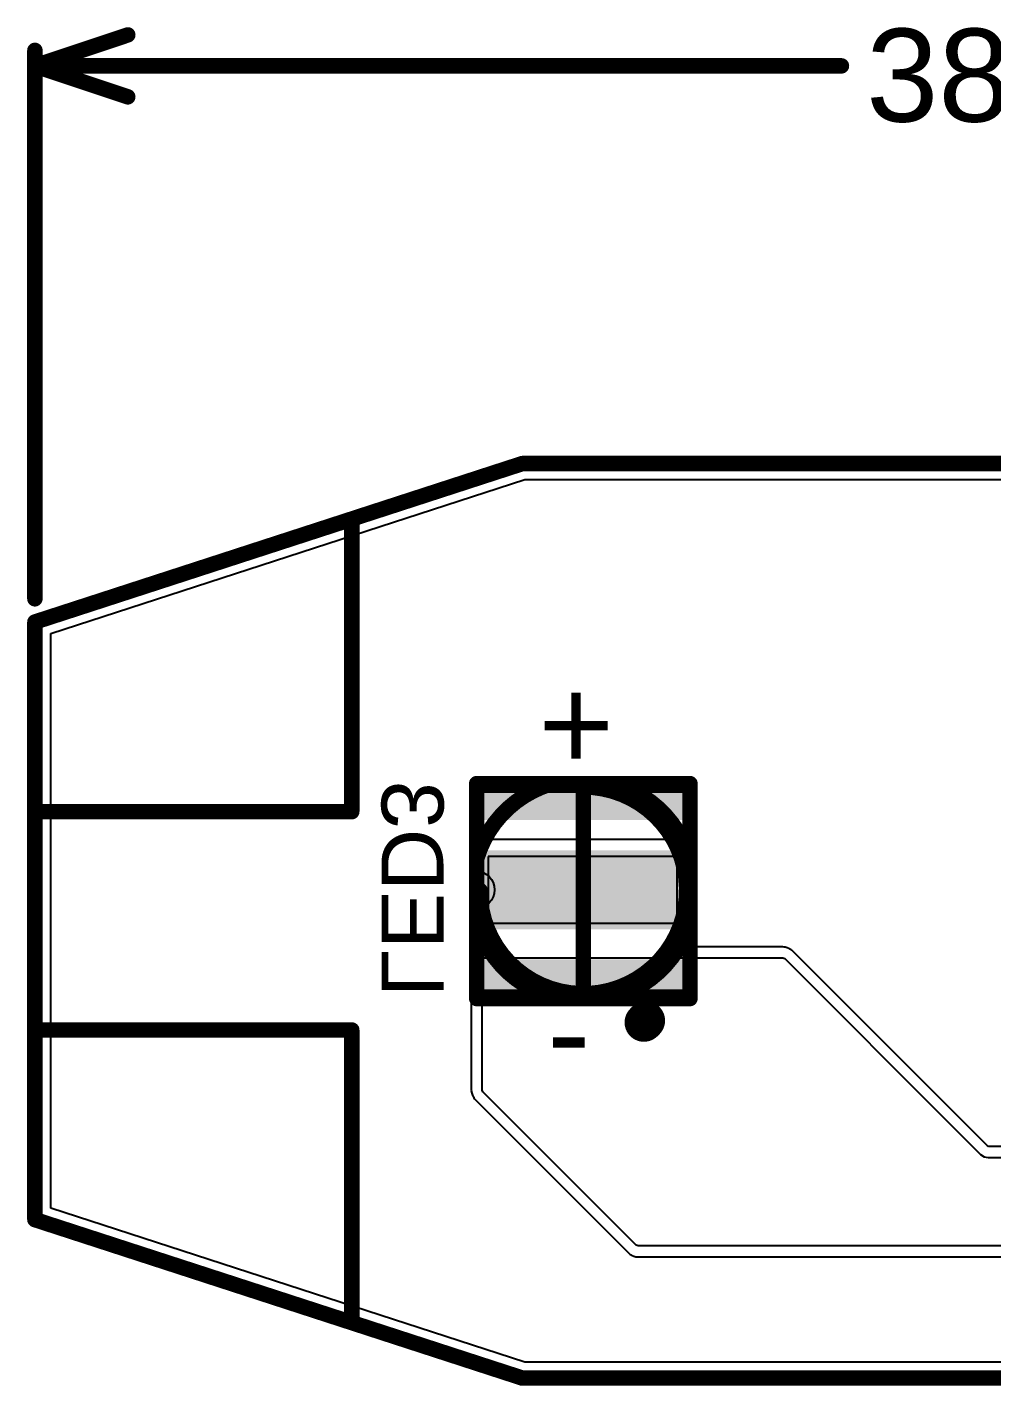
# Model space of a CAD drawing. Header units: inches. Extents: x -0.01 to 1.79, y -0.11 to 0.77.
# Drawn here: x -0.005 to 0.618, y -0.107 to 0.77 of the extents above; entities that cross this region are included whole.
import ezdxf

# ---------------------------------------------------------------- set-up
doc = ezdxf.new("R2010")
doc.units = ezdxf.units.IN
doc.header["$MEASUREMENT"] = 0
for name, color, linetype in [('Board Shape', 216, 'Continuous'), ('Bottom Overlay', 54, 'Continuous'), ('Bottom Paste', 16, 'Continuous'), ('Copper Layer', 5, 'Continuous'), ('Dimensions', 6, 'Continuous'), ('Fabrication info', 56, 'Continuous'), ('Top Paste', 8, 'Continuous')]:
    doc.layers.add(name, color=color, linetype=linetype)
doc.styles.add('Arial', font='', dxfattribs={"height": 0.2})
doc.styles.get('Arial').set_extended_font_data('Arial')

# ---------------------------------------------------------------- blocks, each defined once
blk = doc.blocks.new('LED_SPHWH2L3D30CD4QTP3_B_2')
at = {"layer": 'Bottom Paste'}
for points in [[(-0.065, 0.065), (-0.045, 0.065), (-0.045, -0.065), (-0.065, -0.065)], [(-0.0255, 0.065), (0.0255, 0.065), (0.0255, -0.065), (-0.0255, -0.065)], [(0.045, 0.065), (0.065, 0.065), (0.065, -0.065), (0.045, -0.065)]]:
    blk.add_hatch(color=16, dxfattribs=at).paths.add_polyline_path(points)
at = {"layer": 'Copper Layer'}
for points in [[(-0.065, 0.065), (-0.045, 0.065), (-0.045, -0.065), (-0.065, -0.065)], [(-0.0255, 0.065), (0.0255, 0.065), (0.0255, -0.065), (-0.0255, -0.065)], [(0.045, 0.065), (0.065, 0.065), (0.065, -0.065), (0.045, -0.065)]]:
    blk.add_hatch(color=5, dxfattribs=at).paths.add_polyline_path(points)
at = {"layer": 'Fabrication info'}
for points, format in [([(-0.069, 0.069, 0.001, 0.001, 0), (-0.069, -0.069, 0.001, 0.001, 0)], "xyseb"), ([(-0.069, 0.069, 0.001, 0.001, 0), (0.069, 0.069, 0.001, 0.001, 0)], "xyseb"), ([(0.012, 0.069, -1), (-0.012, 0.069)], "xyb"), ([(0.069, 0.069, 0.001, 0.001, 0), (0.069, -0.069, 0.001, 0.001, 0)], "xyseb"), ([(-0.069, -0.069, 0.001, 0.001, 0), (0.069, -0.069, 0.001, 0.001, 0)], "xyseb")]:
    blk.add_lwpolyline(points, format=format, dxfattribs=at)
for points, format in [([(-0.06925, 0.069, 0.0005, 0.0005, 1), (-0.06875, 0.069, 0.0005, 0.0005, 1)], "xyseb"), ([(-0.06925, 0.069, 0.0005, 0.0005, 1), (-0.06875, 0.069, 0.0005, 0.0005, 1)], "xyseb"), ([(-0.012, 0.069, 1), (-0.012, 0.069, 1)], "xyb"), ([(0.012, 0.069, 1), (0.012, 0.069, 1)], "xyb"), ([(0.06875, 0.069, 0.0005, 0.0005, 1), (0.06925, 0.069, 0.0005, 0.0005, 1)], "xyseb"), ([(0.06875, 0.069, 0.0005, 0.0005, 1), (0.06925, 0.069, 0.0005, 0.0005, 1)], "xyseb"), ([(-0.042, 0, 1), (-0.048, 0, 1)], "xyb"), ([(-0.048, 0, 1), (-0.048, 0, 1)], "xyb"), ([(-0.042, 0, 1), (-0.042, 0, 1)], "xyb"), ([(-0.06925, -0.069, 0.0005, 0.0005, 1), (-0.06875, -0.069, 0.0005, 0.0005, 1)], "xyseb"), ([(-0.06925, -0.069, 0.0005, 0.0005, 1), (-0.06875, -0.069, 0.0005, 0.0005, 1)], "xyseb"), ([(0.06875, -0.069, 0.0005, 0.0005, 1), (0.06925, -0.069, 0.0005, 0.0005, 1)], "xyseb"), ([(0.06875, -0.069, 0.0005, 0.0005, 1), (0.06925, -0.069, 0.0005, 0.0005, 1)], "xyseb")]:
    blk.add_lwpolyline(points, format=format, close=True, dxfattribs=at)
at = {"layer": 'Top Paste'}
for p, q in [((0.021563, 0.061063), (-0.021563, 0.061063)), ((-0.021563, 0.061063), (-0.021563, 0.003937)), ((0.021563, 0.003937), (0.021563, 0.061063)), ((-0.021563, 0.003937), (0.021563, 0.003937)), ((0.021563, -0.003937), (-0.021563, -0.003937)), ((-0.021563, -0.003937), (-0.021563, -0.061063)), ((0.021563, -0.061063), (0.021563, -0.003937)), ((-0.021563, -0.061063), (0.021563, -0.061063))]:
    blk.add_line(p, q, dxfattribs=at)

msp = doc.modelspace()

# ---------------------------------------------------------------- linework, layer by layer
at = {"layer": 'Board Shape'}
for points in [[(0, 0.38588, 0.01, 0.01, 0), (0.31496, 0.48821, 0.01, 0.01, 0)], [(0.31496, 0.48821, 0.01, 0.01, 0), (0.66929, 0.48821, 0.01, 0.01, 0)], [(0, 0, 0.01, 0.01, 0), (0, 0.38588, 0.01, 0.01, 0)], [(0, 0, 0.01, 0.01, 0), (0.31496, -0.10234, 0.01, 0.01, 0)], [(0.31496, -0.10234, 0.01, 0.01, 0), (1.1811, -0.10234, 0.01, 0.01, 0)]]:
    msp.add_lwpolyline(points, format="xyseb", dxfattribs=at)
for points in [[(0.31246, 0.48821, 0.005, 0.005, 1), (0.31746, 0.48821, 0.005, 0.005, 1)], [(0.31246, 0.48821, 0.005, 0.005, 1), (0.31746, 0.48821, 0.005, 0.005, 1)], [(-0.0025, 0.38588, 0.005, 0.005, 1), (0.0025, 0.38588, 0.005, 0.005, 1)], [(-0.0025, 0.38588, 0.005, 0.005, 1), (0.0025, 0.38588, 0.005, 0.005, 1)], [(-0.0025, 0, 0.005, 0.005, 1), (0.0025, 0, 0.005, 0.005, 1)], [(-0.0025, 0, 0.005, 0.005, 1), (0.0025, 0, 0.005, 0.005, 1)], [(0.31246, -0.10234, 0.005, 0.005, 1), (0.31746, -0.10234, 0.005, 0.005, 1)], [(0.31246, -0.10234, 0.005, 0.005, 1), (0.31746, -0.10234, 0.005, 0.005, 1)]]:
    msp.add_lwpolyline(points, format="xyseb", close=True, dxfattribs=at)
at = {"layer": 'Bottom Overlay'}
for points in [[(0.28543, 0.28052, 0.01, 0.01, 0), (0.42323, 0.28052, 0.01, 0.01, 0)], [(0.28543, 0.14273, 0.01, 0.01, 0), (0.28543, 0.28052, 0.01, 0.01, 0)], [(0.42323, 0.14273, 0.01, 0.01, 0), (0.42323, 0.28052, 0.01, 0.01, 0)], [(0.28543, 0.14273, 0.01, 0.01, 0), (0.42323, 0.14273, 0.01, 0.01, 0)]]:
    msp.add_lwpolyline(points, format="xyseb", dxfattribs=at)
for points in [[(0.28293, 0.28052, 0.005, 0.005, 1), (0.28793, 0.28052, 0.005, 0.005, 1)], [(0.28293, 0.28052, 0.005, 0.005, 1), (0.28793, 0.28052, 0.005, 0.005, 1)], [(0.42073, 0.28052, 0.005, 0.005, 1), (0.42573, 0.28052, 0.005, 0.005, 1)], [(0.42073, 0.28052, 0.005, 0.005, 1), (0.42573, 0.28052, 0.005, 0.005, 1)], [(0.28293, 0.14273, 0.005, 0.005, 1), (0.28793, 0.14273, 0.005, 0.005, 1)], [(0.28293, 0.14273, 0.005, 0.005, 1), (0.28793, 0.14273, 0.005, 0.005, 1)], [(0.42073, 0.14273, 0.005, 0.005, 1), (0.42573, 0.14273, 0.005, 0.005, 1)], [(0.42073, 0.14273, 0.005, 0.005, 1), (0.42573, 0.14273, 0.005, 0.005, 1)]]:
    msp.add_lwpolyline(points, format="xyseb", close=True, dxfattribs=at)
at = {"layer": 'Copper Layer'}
for p, q in [((0.0102, 0.37847), (0.31658, 0.47802)), ((0.31658, 0.47802), (0.6591, 0.47802)), ((0.0102, 0.00741), (0.0102, 0.37847)), ((0.426, 0.2455), (0.282, 0.2455)), ((0.282, 0.2455), (0.282, 0.1805)), ((0.426, 0.18114), (0.426, 0.2455)), ((0.282, 0.1805), (0.282, 0.1805)), ((0.282, 0.1805), (0.28234, 0.1755)), ((0.28234, 0.1755), (0.282, 0.175)), ((0.426, 0.1805), (0.426, 0.18114)), ((0.42754, 0.17614), (0.426, 0.1805)), ((0.4833, 0.17614), (0.42754, 0.17614)), ((0.48399, 0.176), (0.4833, 0.17614)), ((0.48469, 0.176), (0.48399, 0.176)), ((0.48534, 0.17573), (0.48469, 0.176)), ((0.48603, 0.17559), (0.48534, 0.17573)), ((0.48606, 0.17557), (0.48603, 0.17559)), ((0.48719, 0.1751), (0.48606, 0.17557)), ((0.282, 0.16969), (0.28186, 0.169)), ((0.28186, 0.169), (0.28186, 0.0837)), ((0.282, 0.175), (0.282, 0.175)), ((0.282, 0.175), (0.282, 0.16969)), ((0.289, 0.0837), (0.289, 0.169)), ((0.289, 0.169), (0.289, 0.169)), ((0.289, 0.169), (0.4833, 0.169)), ((0.4833, 0.169), (0.48333, 0.16898)), ((0.48333, 0.16898), (0.48446, 0.16851)), ((0.48446, 0.16851), (0.4845, 0.1685)), ((0.4845, 0.1685), (0.4845, 0.1685)), ((0.4845, 0.1685), (0.595, 0.058)), ((0.48723, 0.1751), (0.48719, 0.1751)), ((0.48781, 0.17471), (0.48723, 0.1751)), ((0.48846, 0.17444), (0.48781, 0.17471)), ((0.48896, 0.17394), (0.48846, 0.17444)), ((0.48954, 0.17355), (0.48896, 0.17394)), ((0.60005, 0.06305), (0.48954, 0.17355)), ((0.28186, 0.0837), (0.28198, 0.08312)), ((0.28198, 0.08312), (0.28196, 0.08253)), ((0.28196, 0.08253), (0.28196, 0.08253)), ((0.28196, 0.08253), (0.282, 0.08242)), ((0.282, 0.08242), (0.282, 0.08231)), ((0.282, 0.08231), (0.28227, 0.08166)), ((0.28227, 0.08166), (0.28241, 0.08097)), ((0.28241, 0.08097), (0.28243, 0.08094)), ((0.28243, 0.08094), (0.28243, 0.08094)), ((0.28243, 0.08094), (0.2829, 0.07981)), ((0.2829, 0.07981), (0.2829, 0.07981)), ((0.2829, 0.07981), (0.2829, 0.07977)), ((0.2829, 0.07977), (0.28329, 0.07919)), ((0.28329, 0.07919), (0.28356, 0.07854)), ((0.28902, 0.08367), (0.289, 0.0837)), ((0.289, 0.0837), (0.289, 0.0837)), ((0.28949, 0.08254), (0.28902, 0.08367)), ((0.2895, 0.0825), (0.28949, 0.08254)), ((0.3885, -0.0165), (0.2895, 0.0825)), ((0.28356, 0.07854), (0.28406, 0.07804)), ((0.28406, 0.07804), (0.28445, 0.07746)), ((0.28445, 0.07746), (0.38346, -0.02155)), ((0.61546, 0.04763), (0.60005, 0.06305)), ((0.595, 0.058), (0.61091, 0.04209)), ((0.61601, 0.04727), (0.61546, 0.04763)), ((0.61666, 0.04714), (0.61601, 0.04727)), ((0.89934, 0.04714), (0.61666, 0.04714)), ((0.61091, 0.04209), (0.61323, 0.04054)), ((0.61323, 0.04054), (0.61596, 0.04)), ((0.61596, 0.04), (0.90004, 0.04)), ((0.31658, -0.09214), (0.0102, 0.00741)), ((0.38854, -0.01651), (0.3885, -0.0165)), ((0.3885, -0.0165), (0.3885, -0.0165)), ((0.38967, -0.01698), (0.38854, -0.01651)), ((0.3897, -0.017), (0.38967, -0.01698)), ((0.3904, -0.017), (0.3897, -0.017)), ((0.39041, -0.017), (0.3904, -0.017)), ((1.10293, -0.017), (0.39041, -0.017)), ((0.39041, -0.017), (0.39041, -0.017)), ((0.38346, -0.02155), (0.38404, -0.02194)), ((0.38404, -0.02194), (0.38454, -0.02244)), ((0.38454, -0.02244), (0.38519, -0.02271)), ((0.38519, -0.02271), (0.38577, -0.0231)), ((0.38577, -0.0231), (0.38581, -0.0231)), ((0.38581, -0.0231), (0.38694, -0.02357)), ((0.38694, -0.02357), (0.38697, -0.02359)), ((0.38697, -0.02359), (0.38766, -0.02373)), ((0.38766, -0.02373), (0.38831, -0.024)), ((0.38831, -0.024), (0.38901, -0.024)), ((0.38901, -0.024), (0.3897, -0.02414)), ((0.3897, -0.02414), (1.10293, -0.02414)), ((1.17949, -0.09214), (0.31658, -0.09214))]:
    msp.add_line(p, q, dxfattribs=at)
msp.add_lwpolyline([(0.39347, 0.12732, 0.025, 0.025, 0), (0.39465, 0.1285, 0.025, 0.025, 0)], format="xyseb", dxfattribs=at)
for points in [[(0.3884, 0.1285, 0.0125, 0.0125, 1), (0.4009, 0.1285, 0.0125, 0.0125, 1)], [(0.38722, 0.12732, 0.0125, 0.0125, 1), (0.39972, 0.12732, 0.0125, 0.0125, 1)]]:
    msp.add_lwpolyline(points, format="xyseb", close=True, dxfattribs=at)
at = {"layer": 'Dimensions'}
for points in [[(0, 0.745, 0.01, 0.01, 0), (0.06, 0.765, 0.01, 0.01, 0)], [(0, 0.40088, 0.01, 0.01, 0), (0, 0.755, 0.01, 0.01, 0)], [(0, 0.745, 0.01, 0.01, 0), (0.06, 0.725, 0.01, 0.01, 0)], [(0, 0.745, 0.01, 0.01, 0), (0.52109, 0.745, 0.01, 0.01, 0)], [(0, 0.38588, 0.01, 0.01, 0), (0.31496, 0.48821, 0.01, 0.01, 0)], [(0.31496, 0.48821, 0.01, 0.01, 0), (0.66929, 0.48821, 0.01, 0.01, 0)], [(0.20472, 0.26342, 0.01, 0.01, 0), (0.20472, 0.4524, 0.01, 0.01, 0)], [(0, 0, 0.01, 0.01, 0), (0, 0.38588, 0.01, 0.01, 0)], [(0.28543, 0.28152, 0.01, 0.01, 0), (0.33389, 0.28152, 0.01, 0.01, 0)], [(0.28543, 0.28152, 0.01, 0.01, 0), (0.33389, 0.28152, 0.01, 0.01, 0)], [(0.28543, 0.23306, 0.01, 0.01, 0), (0.28543, 0.28152, 0.01, 0.01, 0)], [(0.28543, 0.23306, 0.01, 0.01, 0), (0.28543, 0.28152, 0.01, 0.01, 0)], [(0.28543, 0.23306, 0.01, 0.01, -0.253755), (0.33389, 0.28152, 0.01, 0.01, 0)], [(0.28543, 0.23306, 0.01, 0.01, -0.253755), (0.33389, 0.28152, 0.01, 0.01, 0)], [(0.35433, 0.27938, 0.01, 0.01, -2.414214), (0.28757, 0.21262, 0.01, 0.01, 0)], [(0.35433, 0.27938, 0.01, 0.01, -2.414214), (0.28757, 0.21262, 0.01, 0.01, 0)], [(0.33389, 0.28152, 0.01, 0.01, 0), (0.37477, 0.28152, 0.01, 0.01, 0)], [(0.33389, 0.28152, 0.01, 0.01, 0), (0.37477, 0.28152, 0.01, 0.01, 0)], [(0.35433, 0.14586, 0.01, 0.01, 0), (0.35433, 0.27938, 0.01, 0.01, 0)], [(0.35433, 0.14586, 0.01, 0.01, 0), (0.35433, 0.27938, 0.01, 0.01, 0)], [(0.37477, 0.28152, 0.01, 0.01, 0), (0.42323, 0.28152, 0.01, 0.01, 0)], [(0.37477, 0.28152, 0.01, 0.01, 0), (0.42323, 0.28152, 0.01, 0.01, 0)], [(0.37477, 0.28152, 0.01, 0.01, -0.253755), (0.42323, 0.23306, 0.01, 0.01, 0)], [(0.37477, 0.28152, 0.01, 0.01, -0.253755), (0.42323, 0.23306, 0.01, 0.01, 0)], [(0.42323, 0.21262, 0.01, 0.01, 0), (0.42323, 0.28152, 0.01, 0.01, 0)], [(0.42323, 0.21262, 0.01, 0.01, 0), (0.42323, 0.28152, 0.01, 0.01, 0)], [(0, 0.26342, 0.01, 0.01, 0), (0.20472, 0.26342, 0.01, 0.01, 0)], [(0.28543, 0.21262, 0.01, 0.01, 0), (0.28543, 0.23306, 0.01, 0.01, 0)], [(0.28543, 0.21262, 0.01, 0.01, 0), (0.28543, 0.23306, 0.01, 0.01, 0)], [(0.28543, 0.21262, 0.01, 0.01, 0), (0.28757, 0.21262, 0.01, 0.01, 0)], [(0.28543, 0.21262, 0.01, 0.01, 0), (0.28757, 0.21262, 0.01, 0.01, 0)], [(0.28543, 0.14373, 0.01, 0.01, 0), (0.28543, 0.21262, 0.01, 0.01, 0)], [(0.28543, 0.14373, 0.01, 0.01, 0), (0.28543, 0.21262, 0.01, 0.01, 0)], [(0.42109, 0.21262, 0.01, 0.01, 0), (0.42323, 0.21262, 0.01, 0.01, 0)], [(0.42109, 0.21262, 0.01, 0.01, 0), (0.42323, 0.21262, 0.01, 0.01, 0)], [(0.42323, 0.19219, 0.01, 0.01, 0), (0.42323, 0.21262, 0.01, 0.01, 0)], [(0.42323, 0.19219, 0.01, 0.01, 0), (0.42323, 0.21262, 0.01, 0.01, 0)], [(0.33389, 0.14373, 0.01, 0.01, -0.253755), (0.28543, 0.19219, 0.01, 0.01, 0)], [(0.33389, 0.14373, 0.01, 0.01, -0.253755), (0.28543, 0.19219, 0.01, 0.01, 0)], [(0.42323, 0.19219, 0.01, 0.01, -0.253755), (0.37477, 0.14373, 0.01, 0.01, 0)], [(0.42323, 0.19219, 0.01, 0.01, -0.253755), (0.37477, 0.14373, 0.01, 0.01, 0)], [(0.42323, 0.14373, 0.01, 0.01, 0), (0.42323, 0.19219, 0.01, 0.01, 0)], [(0.42323, 0.14373, 0.01, 0.01, 0), (0.42323, 0.19219, 0.01, 0.01, 0)], [(0.28543, 0.14373, 0.01, 0.01, 0), (0.33389, 0.14373, 0.01, 0.01, 0)], [(0.28543, 0.14373, 0.01, 0.01, 0), (0.33389, 0.14373, 0.01, 0.01, 0)], [(0.33389, 0.14373, 0.01, 0.01, 0), (0.37477, 0.14373, 0.01, 0.01, 0)], [(0.33389, 0.14373, 0.01, 0.01, 0), (0.37477, 0.14373, 0.01, 0.01, 0)], [(0.37477, 0.14373, 0.01, 0.01, 0), (0.42323, 0.14373, 0.01, 0.01, 0)], [(0.37477, 0.14373, 0.01, 0.01, 0), (0.42323, 0.14373, 0.01, 0.01, 0)], [(0, 0.12246, 0.01, 0.01, 0), (0.20472, 0.12246, 0.01, 0.01, 0)], [(0.20472, -0.06652, 0.01, 0.01, 0), (0.20472, 0.12246, 0.01, 0.01, 0)], [(0, 0, 0.01, 0.01, 0), (0.31496, -0.10234, 0.01, 0.01, 0)], [(0.31496, -0.10234, 0.01, 0.01, 0), (1.1811, -0.10234, 0.01, 0.01, 0)]]:
    msp.add_lwpolyline(points, format="xyseb", dxfattribs=at)
for points in [[(0.0575, 0.765, 0.005, 0.005, 1), (0.0625, 0.765, 0.005, 0.005, 1)], [(-0.0025, 0.755, 0.005, 0.005, 1), (0.0025, 0.755, 0.005, 0.005, 1)], [(-0.0025, 0.745, 0.005, 0.005, 1), (0.0025, 0.745, 0.005, 0.005, 1)], [(-0.0025, 0.745, 0.005, 0.005, 1), (0.0025, 0.745, 0.005, 0.005, 1)], [(-0.0025, 0.745, 0.005, 0.005, 1), (0.0025, 0.745, 0.005, 0.005, 1)], [(0.51859, 0.745, 0.005, 0.005, 1), (0.52359, 0.745, 0.005, 0.005, 1)], [(0.0575, 0.725, 0.005, 0.005, 1), (0.0625, 0.725, 0.005, 0.005, 1)], [(0.31246, 0.48821, 0.005, 0.005, 1), (0.31746, 0.48821, 0.005, 0.005, 1)], [(0.31246, 0.48821, 0.005, 0.005, 1), (0.31746, 0.48821, 0.005, 0.005, 1)], [(0.20222, 0.4524, 0.005, 0.005, 1), (0.20722, 0.4524, 0.005, 0.005, 1)], [(-0.0025, 0.40088, 0.005, 0.005, 1), (0.0025, 0.40088, 0.005, 0.005, 1)], [(-0.0025, 0.38588, 0.005, 0.005, 1), (0.0025, 0.38588, 0.005, 0.005, 1)], [(-0.0025, 0.38588, 0.005, 0.005, 1), (0.0025, 0.38588, 0.005, 0.005, 1)], [(0.28293, 0.28152, 0.005, 0.005, 1), (0.28793, 0.28152, 0.005, 0.005, 1)], [(0.28293, 0.28152, 0.005, 0.005, 1), (0.28793, 0.28152, 0.005, 0.005, 1)], [(0.28293, 0.28152, 0.005, 0.005, 1), (0.28793, 0.28152, 0.005, 0.005, 1)], [(0.28293, 0.28152, 0.005, 0.005, 1), (0.28793, 0.28152, 0.005, 0.005, 1)], [(0.33139, 0.28152, 0.005, 0.005, 1), (0.33639, 0.28152, 0.005, 0.005, 1)], [(0.33139, 0.28152, 0.005, 0.005, 1), (0.33639, 0.28152, 0.005, 0.005, 1)], [(0.33139, 0.28152, 0.005, 0.005, 1), (0.33639, 0.28152, 0.005, 0.005, 1)], [(0.33139, 0.28152, 0.005, 0.005, 1), (0.33639, 0.28152, 0.005, 0.005, 1)], [(0.33139, 0.28152, 0.005, 0.005, 1), (0.33639, 0.28152, 0.005, 0.005, 1)], [(0.33139, 0.28152, 0.005, 0.005, 1), (0.33639, 0.28152, 0.005, 0.005, 1)], [(0.35183, 0.27938, 0.005, 0.005, 1), (0.35683, 0.27938, 0.005, 0.005, 1)], [(0.35183, 0.27938, 0.005, 0.005, 1), (0.35683, 0.27938, 0.005, 0.005, 1)], [(0.35183, 0.27938, 0.005, 0.005, 1), (0.35683, 0.27938, 0.005, 0.005, 1)], [(0.35183, 0.27938, 0.005, 0.005, 1), (0.35683, 0.27938, 0.005, 0.005, 1)], [(0.37227, 0.28152, 0.005, 0.005, 1), (0.37727, 0.28152, 0.005, 0.005, 1)], [(0.37227, 0.28152, 0.005, 0.005, 1), (0.37727, 0.28152, 0.005, 0.005, 1)], [(0.37227, 0.28152, 0.005, 0.005, 1), (0.37727, 0.28152, 0.005, 0.005, 1)], [(0.37227, 0.28152, 0.005, 0.005, 1), (0.37727, 0.28152, 0.005, 0.005, 1)], [(0.37227, 0.28152, 0.005, 0.005, 1), (0.37727, 0.28152, 0.005, 0.005, 1)], [(0.37227, 0.28152, 0.005, 0.005, 1), (0.37727, 0.28152, 0.005, 0.005, 1)], [(0.42073, 0.28152, 0.005, 0.005, 1), (0.42573, 0.28152, 0.005, 0.005, 1)], [(0.42073, 0.28152, 0.005, 0.005, 1), (0.42573, 0.28152, 0.005, 0.005, 1)], [(0.42073, 0.28152, 0.005, 0.005, 1), (0.42573, 0.28152, 0.005, 0.005, 1)], [(0.42073, 0.28152, 0.005, 0.005, 1), (0.42573, 0.28152, 0.005, 0.005, 1)], [(-0.0025, 0.26342, 0.005, 0.005, 1), (0.0025, 0.26342, 0.005, 0.005, 1)], [(0.20222, 0.26342, 0.005, 0.005, 1), (0.20722, 0.26342, 0.005, 0.005, 1)], [(0.20222, 0.26342, 0.005, 0.005, 1), (0.20722, 0.26342, 0.005, 0.005, 1)], [(0.28293, 0.23306, 0.005, 0.005, 1), (0.28793, 0.23306, 0.005, 0.005, 1)], [(0.28293, 0.23306, 0.005, 0.005, 1), (0.28793, 0.23306, 0.005, 0.005, 1)], [(0.28293, 0.23306, 0.005, 0.005, 1), (0.28793, 0.23306, 0.005, 0.005, 1)], [(0.28293, 0.23306, 0.005, 0.005, 1), (0.28793, 0.23306, 0.005, 0.005, 1)], [(0.28293, 0.23306, 0.005, 0.005, 1), (0.28793, 0.23306, 0.005, 0.005, 1)], [(0.28293, 0.23306, 0.005, 0.005, 1), (0.28793, 0.23306, 0.005, 0.005, 1)], [(0.42073, 0.23306, 0.005, 0.005, 1), (0.42573, 0.23306, 0.005, 0.005, 1)], [(0.42073, 0.23306, 0.005, 0.005, 1), (0.42573, 0.23306, 0.005, 0.005, 1)], [(0.28293, 0.21262, 0.005, 0.005, 1), (0.28793, 0.21262, 0.005, 0.005, 1)], [(0.28293, 0.21262, 0.005, 0.005, 1), (0.28793, 0.21262, 0.005, 0.005, 1)], [(0.28293, 0.21262, 0.005, 0.005, 1), (0.28793, 0.21262, 0.005, 0.005, 1)], [(0.28293, 0.21262, 0.005, 0.005, 1), (0.28793, 0.21262, 0.005, 0.005, 1)], [(0.28293, 0.21262, 0.005, 0.005, 1), (0.28793, 0.21262, 0.005, 0.005, 1)], [(0.28293, 0.21262, 0.005, 0.005, 1), (0.28793, 0.21262, 0.005, 0.005, 1)], [(0.28507, 0.21262, 0.005, 0.005, 1), (0.29007, 0.21262, 0.005, 0.005, 1)], [(0.28507, 0.21262, 0.005, 0.005, 1), (0.29007, 0.21262, 0.005, 0.005, 1)], [(0.28507, 0.21262, 0.005, 0.005, 1), (0.29007, 0.21262, 0.005, 0.005, 1)], [(0.28507, 0.21262, 0.005, 0.005, 1), (0.29007, 0.21262, 0.005, 0.005, 1)], [(0.41859, 0.21262, 0.005, 0.005, 1), (0.42359, 0.21262, 0.005, 0.005, 1)], [(0.41859, 0.21262, 0.005, 0.005, 1), (0.42359, 0.21262, 0.005, 0.005, 1)], [(0.42073, 0.21262, 0.005, 0.005, 1), (0.42573, 0.21262, 0.005, 0.005, 1)], [(0.42073, 0.21262, 0.005, 0.005, 1), (0.42573, 0.21262, 0.005, 0.005, 1)], [(0.42073, 0.21262, 0.005, 0.005, 1), (0.42573, 0.21262, 0.005, 0.005, 1)], [(0.42073, 0.21262, 0.005, 0.005, 1), (0.42573, 0.21262, 0.005, 0.005, 1)], [(0.42073, 0.21262, 0.005, 0.005, 1), (0.42573, 0.21262, 0.005, 0.005, 1)], [(0.42073, 0.21262, 0.005, 0.005, 1), (0.42573, 0.21262, 0.005, 0.005, 1)], [(0.28293, 0.19219, 0.005, 0.005, 1), (0.28793, 0.19219, 0.005, 0.005, 1)], [(0.28293, 0.19219, 0.005, 0.005, 1), (0.28793, 0.19219, 0.005, 0.005, 1)], [(0.42073, 0.19219, 0.005, 0.005, 1), (0.42573, 0.19219, 0.005, 0.005, 1)], [(0.42073, 0.19219, 0.005, 0.005, 1), (0.42573, 0.19219, 0.005, 0.005, 1)], [(0.42073, 0.19219, 0.005, 0.005, 1), (0.42573, 0.19219, 0.005, 0.005, 1)], [(0.42073, 0.19219, 0.005, 0.005, 1), (0.42573, 0.19219, 0.005, 0.005, 1)], [(0.42073, 0.19219, 0.005, 0.005, 1), (0.42573, 0.19219, 0.005, 0.005, 1)], [(0.42073, 0.19219, 0.005, 0.005, 1), (0.42573, 0.19219, 0.005, 0.005, 1)], [(0.35183, 0.14586, 0.005, 0.005, 1), (0.35683, 0.14586, 0.005, 0.005, 1)], [(0.35183, 0.14586, 0.005, 0.005, 1), (0.35683, 0.14586, 0.005, 0.005, 1)], [(0.28293, 0.14373, 0.005, 0.005, 1), (0.28793, 0.14373, 0.005, 0.005, 1)], [(0.28293, 0.14373, 0.005, 0.005, 1), (0.28793, 0.14373, 0.005, 0.005, 1)], [(0.28293, 0.14373, 0.005, 0.005, 1), (0.28793, 0.14373, 0.005, 0.005, 1)], [(0.28293, 0.14373, 0.005, 0.005, 1), (0.28793, 0.14373, 0.005, 0.005, 1)], [(0.33139, 0.14373, 0.005, 0.005, 1), (0.33639, 0.14373, 0.005, 0.005, 1)], [(0.33139, 0.14373, 0.005, 0.005, 1), (0.33639, 0.14373, 0.005, 0.005, 1)], [(0.33139, 0.14373, 0.005, 0.005, 1), (0.33639, 0.14373, 0.005, 0.005, 1)], [(0.33139, 0.14373, 0.005, 0.005, 1), (0.33639, 0.14373, 0.005, 0.005, 1)], [(0.33139, 0.14373, 0.005, 0.005, 1), (0.33639, 0.14373, 0.005, 0.005, 1)], [(0.33139, 0.14373, 0.005, 0.005, 1), (0.33639, 0.14373, 0.005, 0.005, 1)], [(0.37227, 0.14373, 0.005, 0.005, 1), (0.37727, 0.14373, 0.005, 0.005, 1)], [(0.37227, 0.14373, 0.005, 0.005, 1), (0.37727, 0.14373, 0.005, 0.005, 1)], [(0.37227, 0.14373, 0.005, 0.005, 1), (0.37727, 0.14373, 0.005, 0.005, 1)], [(0.37227, 0.14373, 0.005, 0.005, 1), (0.37727, 0.14373, 0.005, 0.005, 1)], [(0.37227, 0.14373, 0.005, 0.005, 1), (0.37727, 0.14373, 0.005, 0.005, 1)], [(0.37227, 0.14373, 0.005, 0.005, 1), (0.37727, 0.14373, 0.005, 0.005, 1)], [(0.42073, 0.14373, 0.005, 0.005, 1), (0.42573, 0.14373, 0.005, 0.005, 1)], [(0.42073, 0.14373, 0.005, 0.005, 1), (0.42573, 0.14373, 0.005, 0.005, 1)], [(0.42073, 0.14373, 0.005, 0.005, 1), (0.42573, 0.14373, 0.005, 0.005, 1)], [(0.42073, 0.14373, 0.005, 0.005, 1), (0.42573, 0.14373, 0.005, 0.005, 1)], [(-0.0025, 0.12246, 0.005, 0.005, 1), (0.0025, 0.12246, 0.005, 0.005, 1)], [(0.20222, 0.12246, 0.005, 0.005, 1), (0.20722, 0.12246, 0.005, 0.005, 1)], [(0.20222, 0.12246, 0.005, 0.005, 1), (0.20722, 0.12246, 0.005, 0.005, 1)], [(-0.0025, 0, 0.005, 0.005, 1), (0.0025, 0, 0.005, 0.005, 1)], [(-0.0025, 0, 0.005, 0.005, 1), (0.0025, 0, 0.005, 0.005, 1)], [(0.20222, -0.06652, 0.005, 0.005, 1), (0.20722, -0.06652, 0.005, 0.005, 1)], [(0.31246, -0.10234, 0.005, 0.005, 1), (0.31746, -0.10234, 0.005, 0.005, 1)], [(0.31246, -0.10234, 0.005, 0.005, 1), (0.31746, -0.10234, 0.005, 0.005, 1)]]:
    msp.add_lwpolyline(points, format="xyseb", close=True, dxfattribs=at)

# ---------------------------------------------------------------- block references
at = {"rotation": 90}
msp.add_blockref('LED_SPHWH2L3D30CD4QTP3_B_2', (0.354, 0.213), dxfattribs=at)

# ---------------------------------------------------------------- texts
at = {"layer": 'Bottom Overlay', "style": 'Arial', "text_generation_flag": 2}
msp.add_text('+', height=0.06, dxfattribs=at).set_placement((0.3741, 0.28995))
for s, height, rotation, p in [('LED3', 0.04, 270, (0.22401, 0.14369)), ('-', 0.06, 180, (0.33107, 0.13753))]:
    msp.add_text(s, height=height, rotation=rotation, dxfattribs=at).set_placement(p)
at = {"layer": 'Dimensions', "style": 'Arial'}
msp.add_text('38.00mm', height=0.06, dxfattribs=at).set_placement((0.53709, 0.70901))

doc.saveas('drawing.dxf')
